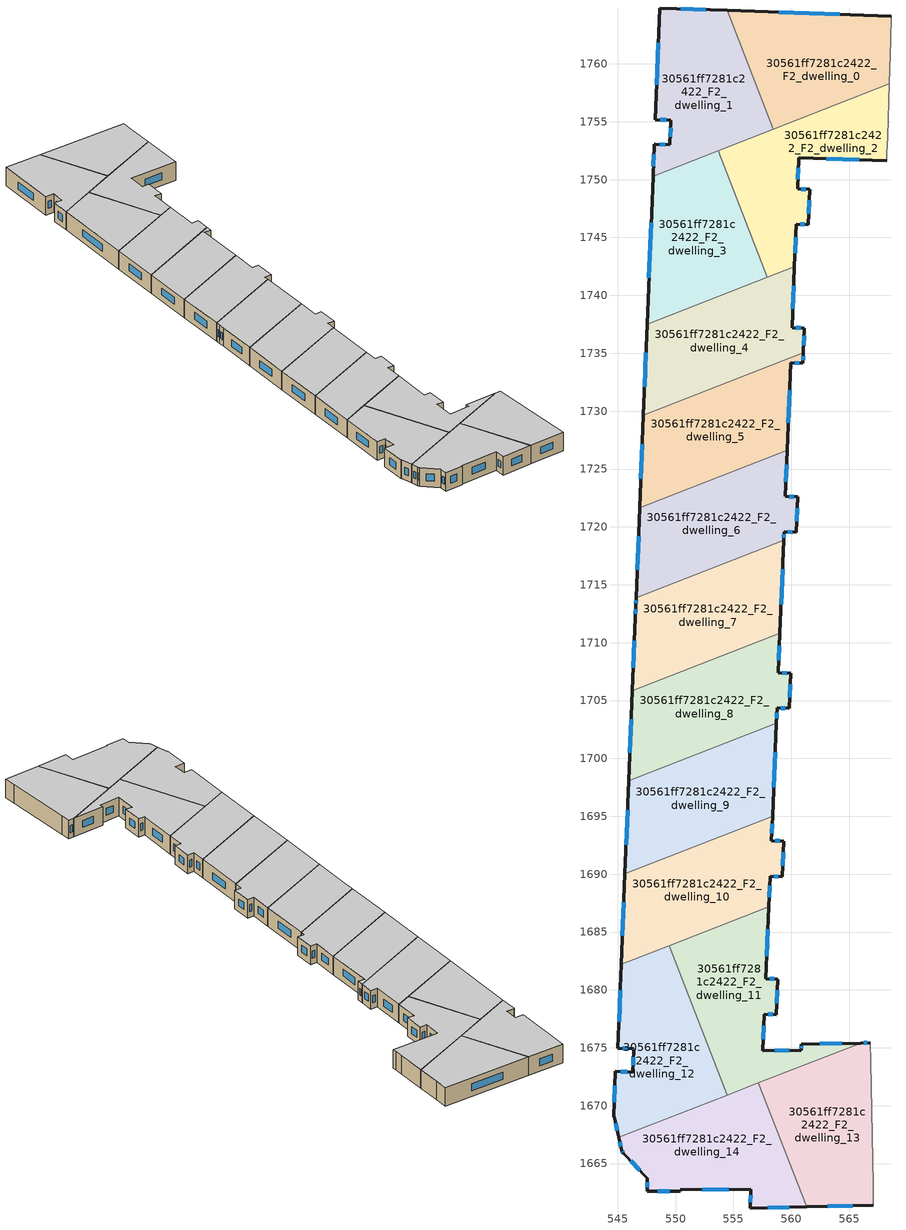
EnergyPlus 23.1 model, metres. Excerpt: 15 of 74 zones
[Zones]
30561ff7281c2422_F2_dwelling_0
 floor to 30561ff7281c2422_F1_dwelling_0 (EU_floor_Construction): 568.65,1764.13 568.59,1762.05 568.47,1758.27 558.46,1754.36 554.45,1764.63 z6
 wall outside (EU_wall_Construction): 568.65,1764.13 554.45,1764.63 z6:9
 wall adiabatic (EU_wall_Construction): 568.47,1758.27 568.59,1762.05 568.65,1764.13 z6:9
 wall to 30561ff7281c2422_F2_dwelling_1 (EU_wall_Construction): 554.45,1764.63 558.46,1754.36 z6:9
 wall to 30561ff7281c2422_F2_dwelling_2 (EU_wall_Construction): 558.46,1754.36 568.47,1758.27 z6:9
 window (EU_Window_Construction): 564.2,1764.29 558.9,1764.47 z6.94:8.06
 ceiling to 30561ff7281c2422_F3_dwelling_0 (EU_floor_Construction): 568.47,1758.27 568.59,1762.05 568.65,1764.13 554.45,1764.63 558.46,1754.36 z9
30561ff7281c2422_F2_dwelling_1
 floor to 30561ff7281c2422_F1_dwelling_1 (EU_floor_Construction): 554.45,1764.63 558.46,1754.36 548.06,1750.3 548.17,1753.07 548.23,1753.07 549.51,1753.02 549.6,1755.14 548.25,1755.19 548.64,1764.83 z6
 wall outside (EU_wall_Construction): 554.45,1764.63 548.64,1764.83 548.25,1755.19 549.6,1755.14 549.51,1753.02 548.23,1753.07 548.17,1753.07 548.06,1750.3 z6:9
 wall to 30561ff7281c2422_F2_dwelling_3 (EU_wall_Construction): 548.06,1750.3 553.67,1752.49 z6:9
 wall to 30561ff7281c2422_F2_dwelling_2 (EU_wall_Construction): 553.67,1752.49 558.46,1754.36 z6:9
 window (EU_Window_Construction): 548.67,1755.18 549.18,1755.16 / 548.52,1761.81 548.37,1758.21 / 552.63,1764.69 550.46,1764.76 / 548.14,1752.2 548.1,1751.17 / 549.11,1753.03 548.63,1753.05 / 549.57,1754.48 549.54,1753.68 z6.94:8.06
 ceiling to 30561ff7281c2422_F3_dwelling_1 (EU_floor_Construction): 558.46,1754.36 554.45,1764.63 548.64,1764.83 548.25,1755.19 549.6,1755.14 549.51,1753.02 548.23,1753.07 548.17,1753.07 548.06,1750.3 z9
30561ff7281c2422_F2_dwelling_10
 floor to 30561ff7281c2422_F1_dwelling_10 (EU_floor_Construction): 558.38,1694.99 558.29,1692.89 559.34,1692.85 559.21,1689.78 558.16,1689.82 558.06,1687.2 545.32,1682.22 545.63,1690.01 z6
 wall outside (EU_wall_Construction): 558.06,1687.2 558.16,1689.82 559.21,1689.78 559.34,1692.85 558.29,1692.89 558.38,1694.99 / 545.63,1690.01 545.32,1682.22 z6:9
 wall to 30561ff7281c2422_F2_dwelling_9 (EU_wall_Construction): 558.38,1694.99 545.63,1690.01 z6:9
 wall to 30561ff7281c2422_F2_dwelling_11 (EU_wall_Construction): 549.44,1683.83 558.06,1687.2 z6:9
 wall to 30561ff7281c2422_F2_dwelling_12 (EU_wall_Construction): 545.32,1682.22 549.44,1683.83 z6:9
 window (EU_Window_Construction): 559.01,1692.86 558.62,1692.88 / 559.25,1690.74 559.3,1691.89 / 558.49,1689.81 558.88,1689.79 / 558.09,1688.02 558.13,1689 / 545.53,1687.57 545.42,1684.67 / 558.32,1693.55 558.35,1694.33 z6.94:8.06
 ceiling to 30561ff7281c2422_F3_dwelling_10 (EU_floor_Construction): 558.06,1687.2 558.16,1689.82 559.21,1689.78 559.34,1692.85 558.29,1692.89 558.38,1694.99 545.63,1690.01 545.32,1682.22 z9
30561ff7281c2422_F2_dwelling_11
 floor to 30561ff7281c2422_F1_dwelling_11 (EU_floor_Construction): 558.06,1687.2 557.8,1680.97 558.84,1680.93 558.71,1677.86 557.66,1677.9 557.54,1674.72 560.86,1674.79 560.85,1675.31 565.98,1675.41 554.48,1670.92 549.44,1683.83 z6
 wall outside (EU_wall_Construction): 565.98,1675.41 560.85,1675.31 560.86,1674.79 557.54,1674.72 557.66,1677.9 558.71,1677.86 558.84,1680.93 557.8,1680.97 558.06,1687.2 z6:9
 wall to 30561ff7281c2422_F2_dwelling_12 (EU_wall_Construction): 549.44,1683.83 554.48,1670.92 z6:9
 wall to 30561ff7281c2422_F2_dwelling_13 (EU_wall_Construction): 557.16,1671.96 565.98,1675.41 z6:9
 wall to 30561ff7281c2422_F2_dwelling_14 (EU_wall_Construction): 554.48,1670.92 557.16,1671.96 z6:9
 window (EU_Window_Construction): 558.51,1680.95 558.12,1680.96 / 558.75,1678.82 558.8,1679.97 / 557.99,1677.89 558.38,1677.87 / 557.57,1675.72 557.62,1676.9 / 559.82,1674.77 558.58,1674.74 / 560.86,1675.15 560.86,1674.95 / 564.37,1675.38 562.46,1675.34 / 557.88,1682.93 557.97,1685.25 z6.94:8.06
 ceiling to 30561ff7281c2422_F3_dwelling_11 (EU_floor_Construction): 565.98,1675.41 560.85,1675.31 560.86,1674.79 557.54,1674.72 557.66,1677.9 558.71,1677.86 558.84,1680.93 557.8,1680.97 558.06,1687.2 549.44,1683.83 554.48,1670.92 z9
30561ff7281c2422_F2_dwelling_12
 floor to 30561ff7281c2422_F1_dwelling_12 (EU_floor_Construction): 549.44,1683.83 554.48,1670.92 545.11,1667.25 544.71,1669.04 544.65,1669.05 544.8,1672.96 546.31,1672.88 546.38,1674.79 546.38,1674.93 545.03,1674.96 545.32,1682.22 z6
 wall outside (EU_wall_Construction): 545.32,1682.22 545.03,1674.96 546.38,1674.93 546.38,1674.79 546.31,1672.88 544.8,1672.96 544.65,1669.05 544.71,1669.04 545.11,1667.25 z6:9
 wall to 30561ff7281c2422_F2_dwelling_14 (EU_wall_Construction): 545.11,1667.25 554.48,1670.92 z6:9
 window (EU_Window_Construction): 544.84,1668.48 544.98,1667.81 / 544.75,1671.73 544.7,1670.27 / 545.84,1672.91 545.27,1672.93 / 546.36,1674.19 546.33,1673.48 / 546.38,1674.89 546.38,1674.84 / 545.45,1674.95 545.96,1674.94 / 545.23,1679.95 545.12,1677.24 z6.94:8.06
 ceiling to 30561ff7281c2422_F3_dwelling_12 (EU_floor_Construction): 554.48,1670.92 549.44,1683.83 545.32,1682.22 545.03,1674.96 546.38,1674.93 546.38,1674.79 546.31,1672.88 544.8,1672.96 544.65,1669.05 544.71,1669.04 545.11,1667.25 z9
30561ff7281c2422_F2_dwelling_13
 floor to 30561ff7281c2422_F1_dwelling_13 (EU_floor_Construction): 566.83,1675.42 566.86,1673.79 567.07,1663.21 567.1,1661.38 561.34,1661.26 557.16,1671.96 565.98,1675.41 z6
 wall outside (EU_wall_Construction): 566.83,1675.42 565.98,1675.41 / 561.34,1661.26 567.1,1661.38 z6:9
 wall adiabatic (EU_wall_Construction): 567.1,1661.38 567.07,1663.21 566.86,1673.79 566.83,1675.42 z6:9
 wall to 30561ff7281c2422_F2_dwelling_14 (EU_wall_Construction): 557.16,1671.96 561.34,1661.26 z6:9
 window (EU_Window_Construction): 566.56,1675.42 566.25,1675.41 / 563.14,1661.3 565.29,1661.34 z6.94:8.06
 ceiling to 30561ff7281c2422_F3_dwelling_13 (EU_floor_Construction): 567.1,1661.38 567.07,1663.21 566.86,1673.79 566.83,1675.42 565.98,1675.41 557.16,1671.96 561.34,1661.26 z9
30561ff7281c2422_F2_dwelling_14
 floor to 30561ff7281c2422_F1_dwelling_14 (EU_floor_Construction): 557.16,1671.96 561.34,1661.26 556.46,1661.16 556.5,1662.77 550.41,1662.73 550.41,1662.62 547.57,1662.62 547.57,1663.74 545.48,1665.89 545.36,1666.11 545.11,1667.25 z6
 wall outside (EU_wall_Construction): 545.11,1667.25 545.36,1666.11 545.48,1665.89 547.57,1663.74 547.57,1662.62 550.41,1662.62 550.41,1662.73 556.5,1662.77 556.46,1661.16 561.34,1661.26 z6:9
 window (EU_Window_Construction): 552.32,1662.74 554.59,1662.76 / 548.46,1662.62 549.52,1662.62 / 547.57,1663.39 547.57,1662.97 / 546.14,1665.22 546.92,1664.41 / 545.4,1666.04 545.44,1665.96 / 545.19,1666.89 545.28,1666.47 / 557.99,1661.19 559.81,1661.23 / 556.49,1662.26 556.47,1661.66 z6.94:8.06
 ceiling to 30561ff7281c2422_F3_dwelling_14 (EU_floor_Construction): 561.34,1661.26 557.16,1671.96 545.11,1667.25 545.36,1666.11 545.48,1665.89 547.57,1663.74 547.57,1662.62 550.41,1662.62 550.41,1662.73 556.5,1662.77 556.46,1661.16 z9
30561ff7281c2422_F2_dwelling_2
 floor to 30561ff7281c2422_F1_dwelling_2 (EU_floor_Construction): 568.47,1758.27 568.32,1753.72 568.27,1752.26 568.25,1751.62 560.64,1751.87 560.54,1749.2 561.6,1749.16 561.48,1746.12 560.42,1746.16 560.28,1742.46 557.94,1741.55 553.67,1752.49 z6
 wall outside (EU_wall_Construction): 560.28,1742.46 560.42,1746.16 561.48,1746.12 561.6,1749.16 560.54,1749.2 560.64,1751.87 568.25,1751.62 z6:9
 wall to 30561ff7281c2422_F2_dwelling_3 (EU_wall_Construction): 553.67,1752.49 557.94,1741.55 z6:9
 wall adiabatic (EU_wall_Construction): 568.25,1751.62 568.27,1752.26 568.32,1753.72 568.47,1758.27 z6:9
 wall to 30561ff7281c2422_F2_dwelling_4 (EU_wall_Construction): 557.94,1741.55 560.28,1742.46 z6:9
 window (EU_Window_Construction): 560.76,1746.15 561.15,1746.13 / 560.32,1743.62 560.38,1745 / 563.03,1751.79 565.86,1751.7 / 560.57,1750.04 560.61,1751.04 / 561.27,1749.17 560.87,1749.19 / 561.52,1747.07 561.56,1748.21 z6.94:8.06
 ceiling to 30561ff7281c2422_F3_dwelling_2 (EU_floor_Construction): 560.28,1742.46 560.42,1746.16 561.48,1746.12 561.6,1749.16 560.54,1749.2 560.64,1751.87 568.25,1751.62 568.27,1752.26 568.32,1753.72 568.47,1758.27 553.67,1752.49 557.94,1741.55 z9
30561ff7281c2422_F2_dwelling_3
 floor to 30561ff7281c2422_F1_dwelling_3 (EU_floor_Construction): 553.67,1752.49 557.94,1741.55 547.55,1737.49 548.06,1750.3 z6
 wall outside (EU_wall_Construction): 548.06,1750.3 547.55,1737.49 z6:9
 wall to 30561ff7281c2422_F2_dwelling_4 (EU_wall_Construction): 547.55,1737.49 557.94,1741.55 z6:9
 window (EU_Window_Construction): 547.9,1746.28 547.71,1741.51 z6.94:8.06
 ceiling to 30561ff7281c2422_F3_dwelling_3 (EU_floor_Construction): 557.94,1741.55 553.67,1752.49 548.06,1750.3 547.55,1737.49 z9
30561ff7281c2422_F2_dwelling_4
 floor to 30561ff7281c2422_F1_dwelling_4 (EU_floor_Construction): 560.28,1742.46 560.07,1737.22 561.13,1737.17 561.04,1735.04 547.23,1729.64 547.55,1737.49 z6
 wall outside (EU_wall_Construction): 561.04,1735.04 561.13,1737.17 560.07,1737.22 560.28,1742.46 / 547.55,1737.49 547.23,1729.64 z6:9
 wall to 30561ff7281c2422_F2_dwelling_5 (EU_wall_Construction): 547.23,1729.64 561.04,1735.04 z6:9
 window (EU_Window_Construction): 560.8,1737.19 560.4,1737.2 / 561.07,1735.71 561.1,1736.5 / 547.45,1735.03 547.33,1732.1 / 560.13,1738.86 560.21,1740.82 z6.94:8.06
 ceiling to 30561ff7281c2422_F3_dwelling_4 (EU_floor_Construction): 561.04,1735.04 561.13,1737.17 560.07,1737.22 560.28,1742.46 547.55,1737.49 547.23,1729.64 z9
30561ff7281c2422_F2_dwelling_5
 floor to 30561ff7281c2422_F1_dwelling_5 (EU_floor_Construction): 561.04,1735.04 561,1734.13 559.95,1734.17 559.65,1726.63 546.91,1721.65 547.23,1729.64 z6
 wall outside (EU_wall_Construction): 559.65,1726.63 559.95,1734.17 561,1734.13 561.04,1735.04 / 547.23,1729.64 546.91,1721.65 z6:9
 wall to 30561ff7281c2422_F2_dwelling_6 (EU_wall_Construction): 546.91,1721.65 559.65,1726.63 z6:9
 window (EU_Window_Construction): 560.28,1734.16 560.67,1734.15 / 559.75,1729 559.86,1731.81 / 547.13,1727.14 547.01,1724.16 / 561.01,1734.42 561.03,1734.75 z6.94:8.06
 ceiling to 30561ff7281c2422_F3_dwelling_5 (EU_floor_Construction): 559.65,1726.63 559.95,1734.17 561,1734.13 561.04,1735.04 547.23,1729.64 546.91,1721.65 z9
30561ff7281c2422_F2_dwelling_6
 floor to 30561ff7281c2422_F1_dwelling_6 (EU_floor_Construction): 559.65,1726.63 559.49,1722.63 560.55,1722.59 560.43,1719.54 559.38,1719.58 559.35,1718.85 546.59,1713.87 546.91,1721.65 z6
 wall outside (EU_wall_Construction): 559.35,1718.85 559.38,1719.58 560.43,1719.54 560.55,1722.59 559.49,1722.63 559.65,1726.63 / 546.91,1721.65 546.59,1713.87 z6:9
 wall to 30561ff7281c2422_F2_dwelling_7 (EU_wall_Construction): 546.59,1713.87 559.35,1718.85 z6:9
 window (EU_Window_Construction): 560.22,1722.6 559.82,1722.62 / 560.47,1720.49 560.51,1721.63 / 559.7,1719.56 560.1,1719.55 / 559.36,1719.08 559.37,1719.35 / 546.81,1719.21 546.69,1716.31 / 559.54,1723.88 559.6,1725.38 z6.94:8.06
 ceiling to 30561ff7281c2422_F3_dwelling_6 (EU_floor_Construction): 559.35,1718.85 559.38,1719.58 560.43,1719.54 560.55,1722.59 559.49,1722.63 559.65,1726.63 546.91,1721.65 546.59,1713.87 z9
30561ff7281c2422_F2_dwelling_7
 floor to 30561ff7281c2422_F1_dwelling_7 (EU_floor_Construction): 559.35,1718.85 559.02,1710.81 546.27,1705.83 546.52,1712.17 546.57,1713.22 546.59,1713.87 z6
 wall outside (EU_wall_Construction): 559.02,1710.81 559.35,1718.85 / 546.59,1713.87 546.57,1713.22 546.52,1712.17 546.27,1705.83 z6:9
 wall to 30561ff7281c2422_F2_dwelling_8 (EU_wall_Construction): 546.27,1705.83 559.02,1710.81 z6:9
 window (EU_Window_Construction): 559.12,1713.33 559.25,1716.33 / 546.44,1710.18 546.35,1707.82 / 546.55,1712.89 546.54,1712.5 / 546.58,1713.66 546.58,1713.42 z6.94:8.06
 ceiling to 30561ff7281c2422_F3_dwelling_7 (EU_floor_Construction): 559.02,1710.81 559.35,1718.85 546.59,1713.87 546.57,1713.22 546.52,1712.17 546.27,1705.83 z9
30561ff7281c2422_F2_dwelling_8
 floor to 30561ff7281c2422_F1_dwelling_8 (EU_floor_Construction): 559.02,1710.81 558.89,1707.4 559.95,1707.36 559.83,1704.32 558.77,1704.36 558.71,1703.04 545.95,1698.05 546.27,1705.83 z6
 wall outside (EU_wall_Construction): 558.71,1703.04 558.77,1704.36 559.83,1704.32 559.95,1707.36 558.89,1707.4 559.02,1710.81 / 546.27,1705.83 545.95,1698.05 z6:9
 wall to 30561ff7281c2422_F2_dwelling_9 (EU_wall_Construction): 545.95,1698.05 558.71,1703.04 z6:9
 window (EU_Window_Construction): 559.61,1707.37 559.22,1707.39 / 559.87,1705.27 559.91,1706.4 / 559.1,1704.35 559.5,1704.33 / 558.73,1703.45 558.75,1703.94 / 546.17,1703.39 546.05,1700.49 / 558.93,1708.47 558.98,1709.74 z6.94:8.06
 ceiling to 30561ff7281c2422_F3_dwelling_8 (EU_floor_Construction): 558.71,1703.04 558.77,1704.36 559.83,1704.32 559.95,1707.36 558.89,1707.4 559.02,1710.81 546.27,1705.83 545.95,1698.05 z9
30561ff7281c2422_F2_dwelling_9
 floor to 30561ff7281c2422_F1_dwelling_9 (EU_floor_Construction): 558.71,1703.04 558.38,1694.99 545.63,1690.01 545.95,1698.05 z6
 wall outside (EU_wall_Construction): 545.95,1698.05 545.63,1690.01 / 558.38,1694.99 558.71,1703.04 z6:9
 window (EU_Window_Construction): 545.85,1695.53 545.73,1692.53 / 558.48,1697.51 558.61,1700.51 z6.94:8.06
 ceiling to 30561ff7281c2422_F3_dwelling_9 (EU_floor_Construction): 558.38,1694.99 558.71,1703.04 545.95,1698.05 545.63,1690.01 z9
[Building]
EU S2 Campaign: North Axis=0; Terrain=City; Solar Distribution=FullExterior
[Site:Location]
Vienna: Latitude=48; Longitude=16.5; Time Zone=1; Elevation=183
[SizingPeriod:WeatherFileDays]
AnnualSizingPeriod: Begin Month=1; Begin Day of Month=1; End Month=12; End Day of Month=31; Day of Week for Start Day=Monday; Use Weather File Daylight Saving Period=No; Use Weather File Rain and Snow Indicators=No
[MATERIAL]
EU_InternalMass_Material: Roughness=MediumRough; Thickness=0.1; Conductivity=1; Density=1800; Specific Heat=900; Thermal Absorptance=0.9; Solar Absorptance=0.7; Visible Absorptance=0.7
[MATERIAL:NOMASS] Roughness=MediumRough; Thermal Absorptance=0.9; Solar Absorptance=0.7; Visible Absorptance=0.7
Name | Thermal Resistance
EU_wall_NoMass | 0.914258
EU_floor_NoMass | 1.09711
[WINDOWMATERIAL:SIMPLEGLAZINGSYSTEM]
EU_Window_SimpleGlazing: UFactor=2.09642; Solar Heat Gain Coefficient=0.65; Visible Transmittance=0.65
[CONSTRUCTION]
EU_wall_Construction: EU_wall_NoMass
EU_floor_Construction: EU_floor_NoMass
EU_Window_Construction: EU_Window_SimpleGlazing
EU_InternalMass_Construction: EU_InternalMass_Material
[ZONE] Type=1; Multiplier=1; Ceiling Height=autocalculate; Floor Area=autocalculate; Part of Total Floor Area=Yes
Name | Volume
30561ff7281c2422_F2_dwelling_0 | 302.738
30561ff7281c2422_F2_dwelling_1; 30561ff7281c2422_F2_dwelling_4 | 302.736
30561ff7281c2422_F2_dwelling_10 | 302.732
30561ff7281c2422_F2_dwelling_11 | 302.725
30561ff7281c2422_F2_dwelling_12 | 302.716
30561ff7281c2422_F2_dwelling_13 | 302.72
30561ff7281c2422_F2_dwelling_14 | 302.726
30561ff7281c2422_F2_dwelling_2; 30561ff7281c2422_F2_dwelling_6 | 302.741
30561ff7281c2422_F2_dwelling_3 | 302.711
30561ff7281c2422_F2_dwelling_5 | 302.706
30561ff7281c2422_F2_dwelling_7 | 302.73
30561ff7281c2422_F2_dwelling_8 | 302.739
30561ff7281c2422_F2_dwelling_9 | 302.713
[INTERNALMASS] Construction=EU_InternalMass_Construction
Name | Zone or ZoneList | Surface Area
30561ff7281c2422_F2_dwelling_0_EU_InternalMass | 30561ff7281c2422_F2_dwelling_0 | 100.913
30561ff7281c2422_F2_dwelling_1_EU_InternalMass | 30561ff7281c2422_F2_dwelling_1 | 100.913
30561ff7281c2422_F2_dwelling_2_EU_InternalMass | 30561ff7281c2422_F2_dwelling_2 | 100.912
30561ff7281c2422_F2_dwelling_3_EU_InternalMass | 30561ff7281c2422_F2_dwelling_3 | 100.901
30561ff7281c2422_F2_dwelling_4_EU_InternalMass | 30561ff7281c2422_F2_dwelling_4 | 100.912
30561ff7281c2422_F2_dwelling_5_EU_InternalMass | 30561ff7281c2422_F2_dwelling_5 | 100.902
30561ff7281c2422_F2_dwelling_6_EU_InternalMass | 30561ff7281c2422_F2_dwelling_6 | 100.914
30561ff7281c2422_F2_dwelling_7_EU_InternalMass | 30561ff7281c2422_F2_dwelling_7 | 100.91
30561ff7281c2422_F2_dwelling_8_EU_InternalMass | 30561ff7281c2422_F2_dwelling_8 | 100.913
30561ff7281c2422_F2_dwelling_9_EU_InternalMass | 30561ff7281c2422_F2_dwelling_9 | 100.904
30561ff7281c2422_F2_dwelling_10_EU_InternalMass | 30561ff7281c2422_F2_dwelling_10 | 100.91
30561ff7281c2422_F2_dwelling_11_EU_InternalMass | 30561ff7281c2422_F2_dwelling_11 | 100.909
30561ff7281c2422_F2_dwelling_12_EU_InternalMass | 30561ff7281c2422_F2_dwelling_12 | 100.905
30561ff7281c2422_F2_dwelling_13_EU_InternalMass | 30561ff7281c2422_F2_dwelling_13 | 100.907
30561ff7281c2422_F2_dwelling_14_EU_InternalMass | 30561ff7281c2422_F2_dwelling_14 | 100.909
[OTHEREQUIPMENT] Fuel Type=Electricity; Design Level Calculation Method=Watts/Area; Power per Zone Floor Area=1; Fraction Latent=0; Fraction Radiant=0; Fraction Lost=0; Carbon Dioxide Generation Rate=0; EndUse Subcategory=EU_Step8_InternalGains
Name | Zone or ZoneList or Space or SpaceList | Schedule
EU_Step8_InternalGain_30561ff7281c2422_F2_dwelling_0_f000 | 30561ff7281c2422_F2_dwelling_0 | EU_Step8_GainSchedule_30561ff7281c2422_F2_dwelling_0_f000
EU_Step8_InternalGain_30561ff7281c2422_F2_dwelling_1_f000 | 30561ff7281c2422_F2_dwelling_1 | EU_Step8_GainSchedule_30561ff7281c2422_F2_dwelling_1_f000
EU_Step8_InternalGain_30561ff7281c2422_F2_dwelling_2_f000 | 30561ff7281c2422_F2_dwelling_2 | EU_Step8_GainSchedule_30561ff7281c2422_F2_dwelling_2_f000
EU_Step8_InternalGain_30561ff7281c2422_F2_dwelling_3_f000 | 30561ff7281c2422_F2_dwelling_3 | EU_Step8_GainSchedule_30561ff7281c2422_F2_dwelling_3_f000
EU_Step8_InternalGain_30561ff7281c2422_F2_dwelling_4_f000 | 30561ff7281c2422_F2_dwelling_4 | EU_Step8_GainSchedule_30561ff7281c2422_F2_dwelling_4_f000
EU_Step8_InternalGain_30561ff7281c2422_F2_dwelling_5_f000 | 30561ff7281c2422_F2_dwelling_5 | EU_Step8_GainSchedule_30561ff7281c2422_F2_dwelling_5_f000
EU_Step8_InternalGain_30561ff7281c2422_F2_dwelling_6_f000 | 30561ff7281c2422_F2_dwelling_6 | EU_Step8_GainSchedule_30561ff7281c2422_F2_dwelling_6_f000
EU_Step8_InternalGain_30561ff7281c2422_F2_dwelling_7_f000 | 30561ff7281c2422_F2_dwelling_7 | EU_Step8_GainSchedule_30561ff7281c2422_F2_dwelling_7_f000
EU_Step8_InternalGain_30561ff7281c2422_F2_dwelling_8_f000 | 30561ff7281c2422_F2_dwelling_8 | EU_Step8_GainSchedule_30561ff7281c2422_F2_dwelling_8_f000
EU_Step8_InternalGain_30561ff7281c2422_F2_dwelling_9_f000 | 30561ff7281c2422_F2_dwelling_9 | EU_Step8_GainSchedule_30561ff7281c2422_F2_dwelling_9_f000
EU_Step8_InternalGain_30561ff7281c2422_F2_dwelling_10_f000 | 30561ff7281c2422_F2_dwelling_10 | EU_Step8_GainSchedule_30561ff7281c2422_F2_dwelling_10_f000
EU_Step8_InternalGain_30561ff7281c2422_F2_dwelling_11_f000 | 30561ff7281c2422_F2_dwelling_11 | EU_Step8_GainSchedule_30561ff7281c2422_F2_dwelling_11_f000
EU_Step8_InternalGain_30561ff7281c2422_F2_dwelling_12_f000 | 30561ff7281c2422_F2_dwelling_12 | EU_Step8_GainSchedule_30561ff7281c2422_F2_dwelling_12_f000
EU_Step8_InternalGain_30561ff7281c2422_F2_dwelling_13_f000 | 30561ff7281c2422_F2_dwelling_13 | EU_Step8_GainSchedule_30561ff7281c2422_F2_dwelling_13_f000
EU_Step8_InternalGain_30561ff7281c2422_F2_dwelling_14_f000 | 30561ff7281c2422_F2_dwelling_14 | EU_Step8_GainSchedule_30561ff7281c2422_F2_dwelling_14_f000
[ZONEVENTILATION:DESIGNFLOWRATE] Schedule=EU_AlwaysOn; Design Flow Rate Calculation Method=AirChanges/Hour; Air Changes per Hour=0.546891; Ventilation Type=Natural; Fan Pressure Rise=0; Fan Total Efficiency=1; Constant Term Coefficient=1; Temperature Term Coefficient=0; Velocity Term Coefficient=0; Velocity Squared Term Coefficient=0; Minimum Indoor Temperature=-100; Maximum Indoor Temperature=100; Delta Temperature=-100; Minimum Outdoor Temperature=-100; Maximum Outdoor Temperature=100; Maximum Wind Speed=40
Name | Zone or ZoneList or Space or SpaceList
EU_ConstantAir_30561ff7281c2422_F2_dwelling_0 | 30561ff7281c2422_F2_dwelling_0
EU_ConstantAir_30561ff7281c2422_F2_dwelling_1 | 30561ff7281c2422_F2_dwelling_1
EU_ConstantAir_30561ff7281c2422_F2_dwelling_2 | 30561ff7281c2422_F2_dwelling_2
EU_ConstantAir_30561ff7281c2422_F2_dwelling_3 | 30561ff7281c2422_F2_dwelling_3
EU_ConstantAir_30561ff7281c2422_F2_dwelling_4 | 30561ff7281c2422_F2_dwelling_4
EU_ConstantAir_30561ff7281c2422_F2_dwelling_5 | 30561ff7281c2422_F2_dwelling_5
EU_ConstantAir_30561ff7281c2422_F2_dwelling_6 | 30561ff7281c2422_F2_dwelling_6
EU_ConstantAir_30561ff7281c2422_F2_dwelling_7 | 30561ff7281c2422_F2_dwelling_7
EU_ConstantAir_30561ff7281c2422_F2_dwelling_8 | 30561ff7281c2422_F2_dwelling_8
EU_ConstantAir_30561ff7281c2422_F2_dwelling_9 | 30561ff7281c2422_F2_dwelling_9
EU_ConstantAir_30561ff7281c2422_F2_dwelling_10 | 30561ff7281c2422_F2_dwelling_10
EU_ConstantAir_30561ff7281c2422_F2_dwelling_11 | 30561ff7281c2422_F2_dwelling_11
EU_ConstantAir_30561ff7281c2422_F2_dwelling_12 | 30561ff7281c2422_F2_dwelling_12
EU_ConstantAir_30561ff7281c2422_F2_dwelling_13 | 30561ff7281c2422_F2_dwelling_13
EU_ConstantAir_30561ff7281c2422_F2_dwelling_14 | 30561ff7281c2422_F2_dwelling_14
[HVACTEMPLATE:THERMOSTAT] Constant Heating Setpoint=20; Constant Cooling Setpoint=50
EU_HeatOnly_30561ff7281c2422_F0_dwelling_0; EU_HeatOnly_30561ff7281c2422_F0_dwelling_1; EU_HeatOnly_30561ff7281c2422_F0_dwelling_2; EU_HeatOnly_30561ff7281c2422_F0_dwelling_3; EU_HeatOnly_30561ff7281c2422_F0_dwelling_4; EU_HeatOnly_30561ff7281c2422_F0_dwelling_5; EU_HeatOnly_30561ff7281c2422_F0_dwelling_6; EU_HeatOnly_30561ff7281c2422_F0_dwelling_7; EU_HeatOnly_30561ff7281c2422_F0_dwelling_8; EU_HeatOnly_30561ff7281c2422_F0_dwelling_9; EU_HeatOnly_30561ff7281c2422_F0_dwelling_10; EU_HeatOnly_30561ff7281c2422_F0_dwelling_11; EU_HeatOnly_30561ff7281c2422_F0_dwelling_12; EU_HeatOnly_30561ff7281c2422_F0_dwelling_13; EU_HeatOnly_30561ff7281c2422_F0_dwelling_14; EU_HeatOnly_30561ff7281c2422_F1_dwelling_0; EU_HeatOnly_30561ff7281c2422_F1_dwelling_1; EU_HeatOnly_30561ff7281c2422_F1_dwelling_2; EU_HeatOnly_30561ff7281c2422_F1_dwelling_3; EU_HeatOnly_30561ff7281c2422_F1_dwelling_4; EU_HeatOnly_30561ff7281c2422_F1_dwelling_5; EU_HeatOnly_30561ff7281c2422_F1_dwelling_6; EU_HeatOnly_30561ff7281c2422_F1_dwelling_7; EU_HeatOnly_30561ff7281c2422_F1_dwelling_8; EU_HeatOnly_30561ff7281c2422_F1_dwelling_9; EU_HeatOnly_30561ff7281c2422_F1_dwelling_10; EU_HeatOnly_30561ff7281c2422_F1_dwelling_11; EU_HeatOnly_30561ff7281c2422_F1_dwelling_12; EU_HeatOnly_30561ff7281c2422_F1_dwelling_13; EU_HeatOnly_30561ff7281c2422_F1_dwelling_14; EU_HeatOnly_30561ff7281c2422_F2_dwelling_0; EU_HeatOnly_30561ff7281c2422_F2_dwelling_1; EU_HeatOnly_30561ff7281c2422_F2_dwelling_2; EU_HeatOnly_30561ff7281c2422_F2_dwelling_3; EU_HeatOnly_30561ff7281c2422_F2_dwelling_4; EU_HeatOnly_30561ff7281c2422_F2_dwelling_5; EU_HeatOnly_30561ff7281c2422_F2_dwelling_6; EU_HeatOnly_30561ff7281c2422_F2_dwelling_7; EU_HeatOnly_30561ff7281c2422_F2_dwelling_8; EU_HeatOnly_30561ff7281c2422_F2_dwelling_9; EU_HeatOnly_30561ff7281c2422_F2_dwelling_10; EU_HeatOnly_30561ff7281c2422_F2_dwelling_11; EU_HeatOnly_30561ff7281c2422_F2_dwelling_12; EU_HeatOnly_30561ff7281c2422_F2_dwelling_13; EU_HeatOnly_30561ff7281c2422_F2_dwelling_14; EU_HeatOnly_30561ff7281c2422_F3_dwelling_0; EU_HeatOnly_30561ff7281c2422_F3_dwelling_1; EU_HeatOnly_30561ff7281c2422_F3_dwelling_2; EU_HeatOnly_30561ff7281c2422_F3_dwelling_3; EU_HeatOnly_30561ff7281c2422_F3_dwelling_4; EU_HeatOnly_30561ff7281c2422_F3_dwelling_5; EU_HeatOnly_30561ff7281c2422_F3_dwelling_6; EU_HeatOnly_30561ff7281c2422_F3_dwelling_7; EU_HeatOnly_30561ff7281c2422_F3_dwelling_8; EU_HeatOnly_30561ff7281c2422_F3_dwelling_9; EU_HeatOnly_30561ff7281c2422_F3_dwelling_10; EU_HeatOnly_30561ff7281c2422_F3_dwelling_11; EU_HeatOnly_30561ff7281c2422_F3_dwelling_12; EU_HeatOnly_30561ff7281c2422_F3_dwelling_13; EU_HeatOnly_30561ff7281c2422_F3_dwelling_14; EU_HeatOnly_30561ff7281c2422_F4_dwelling_0; EU_HeatOnly_30561ff7281c2422_F4_dwelling_1; EU_HeatOnly_30561ff7281c2422_F4_dwelling_2; EU_HeatOnly_30561ff7281c2422_F4_dwelling_3; EU_HeatOnly_30561ff7281c2422_F4_dwelling_4; EU_HeatOnly_30561ff7281c2422_F4_dwelling_5; EU_HeatOnly_30561ff7281c2422_F4_dwelling_6; EU_HeatOnly_30561ff7281c2422_F4_dwelling_7; EU_HeatOnly_30561ff7281c2422_F4_dwelling_8; EU_HeatOnly_30561ff7281c2422_F4_dwelling_9; EU_HeatOnly_30561ff7281c2422_F4_dwelling_10; EU_HeatOnly_30561ff7281c2422_F4_dwelling_11; EU_HeatOnly_30561ff7281c2422_F4_dwelling_12; EU_HeatOnly_30561ff7281c2422_F4_dwelling_13
[HVACTEMPLATE:ZONE:IDEALLOADSAIRSYSTEM] System Availability Schedule=EU_AlwaysOn; Maximum Heating Supply Air Temperature=50; Minimum Cooling Supply Air Temperature=13; Maximum Heating Supply Air Humidity Ratio=0.0156; Minimum Cooling Supply Air Humidity Ratio=0.0077; Heating Limit=NoLimit; Cooling Limit=NoLimit; Heating Availability Schedule=EU_AlwaysOn; Cooling Availability Schedule=EU_CoolingOff; Dehumidification Control Type=ConstantSensibleHeatRatio; Cooling Sensible Heat Ratio=0.7; Dehumidification Setpoint=60; Humidification Control Type=None; Humidification Setpoint=30; Outdoor Air Method=None; Outdoor Air Flow Rate per Person=0.00944; Outdoor Air Flow Rate per Zone Floor Area=0; Outdoor Air Flow Rate per Zone=0; Demand Controlled Ventilation Type=None; Outdoor Air Economizer Type=NoEconomizer; Heat Recovery Type=None; Sensible Heat Recovery Effectiveness=0.7; Latent Heat Recovery Effectiveness=0.65
Name | Template Thermostat
30561ff7281c2422_F2_dwelling_0 | EU_HeatOnly_30561ff7281c2422_F2_dwelling_0
30561ff7281c2422_F2_dwelling_1 | EU_HeatOnly_30561ff7281c2422_F2_dwelling_1
30561ff7281c2422_F2_dwelling_2 | EU_HeatOnly_30561ff7281c2422_F2_dwelling_2
30561ff7281c2422_F2_dwelling_3 | EU_HeatOnly_30561ff7281c2422_F2_dwelling_3
30561ff7281c2422_F2_dwelling_4 | EU_HeatOnly_30561ff7281c2422_F2_dwelling_4
30561ff7281c2422_F2_dwelling_5 | EU_HeatOnly_30561ff7281c2422_F2_dwelling_5
30561ff7281c2422_F2_dwelling_6 | EU_HeatOnly_30561ff7281c2422_F2_dwelling_6
30561ff7281c2422_F2_dwelling_7 | EU_HeatOnly_30561ff7281c2422_F2_dwelling_7
30561ff7281c2422_F2_dwelling_8 | EU_HeatOnly_30561ff7281c2422_F2_dwelling_8
30561ff7281c2422_F2_dwelling_9 | EU_HeatOnly_30561ff7281c2422_F2_dwelling_9
30561ff7281c2422_F2_dwelling_10 | EU_HeatOnly_30561ff7281c2422_F2_dwelling_10
30561ff7281c2422_F2_dwelling_11 | EU_HeatOnly_30561ff7281c2422_F2_dwelling_11
30561ff7281c2422_F2_dwelling_12 | EU_HeatOnly_30561ff7281c2422_F2_dwelling_12
30561ff7281c2422_F2_dwelling_13 | EU_HeatOnly_30561ff7281c2422_F2_dwelling_13
30561ff7281c2422_F2_dwelling_14 | EU_HeatOnly_30561ff7281c2422_F2_dwelling_14
[SIZING:ZONE] Zone Cooling Design Supply Air Temperature Input Method=SupplyAirTemperature; Zone Cooling Design Supply Air Temperature=13; Zone Heating Design Supply Air Temperature Input Method=SupplyAirTemperature; Zone Heating Design Supply Air Temperature=50; Zone Cooling Design Supply Air Humidity Ratio=0.008; Zone Heating Design Supply Air Humidity Ratio=0.008; Cooling Design Air Flow Method=DesignDay; Cooling Design Air Flow Rate=0; Cooling Minimum Air Flow per Zone Floor Area=0.000762; Cooling Minimum Air Flow=0; Cooling Minimum Air Flow Fraction=0.2; Heating Design Air Flow Method=DesignDay; Heating Design Air Flow Rate=0; Heating Maximum Air Flow per Zone Floor Area=0.002032; Heating Maximum Air Flow=0.141576; Heating Maximum Air Flow Fraction=0.3; Account for Dedicated Outdoor Air System=No; Dedicated Outdoor Air System Control Strategy=NeutralSupplyAir; Dedicated Outdoor Air Low Setpoint Temperature for Design=autosize; Dedicated Outdoor Air High Setpoint Temperature for Design=autosize; Zone Load Sizing Method=Sensible Load Only No Latent Load; Zone Latent Cooling Design Supply Air Humidity Ratio Input Method=HumidityRatioDifference; Zone Cooling Design Supply Air Humidity Ratio Difference=0.005; Zone Latent Heating Design Supply Air Humidity Ratio Input Method=HumidityRatioDifference; Zone Humidification Design Supply Air Humidity Ratio Difference=0.005
30561ff7281c2422_F2_dwelling_0; 30561ff7281c2422_F2_dwelling_1; 30561ff7281c2422_F2_dwelling_2; 30561ff7281c2422_F2_dwelling_3; 30561ff7281c2422_F2_dwelling_4; 30561ff7281c2422_F2_dwelling_5; 30561ff7281c2422_F2_dwelling_6; 30561ff7281c2422_F2_dwelling_7; 30561ff7281c2422_F2_dwelling_8; 30561ff7281c2422_F2_dwelling_9; 30561ff7281c2422_F2_dwelling_10; 30561ff7281c2422_F2_dwelling_11; 30561ff7281c2422_F2_dwelling_12; 30561ff7281c2422_F2_dwelling_13; 30561ff7281c2422_F2_dwelling_14
[SCHEDULE:CONSTANT]
Name | Hourly Value
EU_AlwaysOn | 1
EU_CoolingOff | 0
[SCHEDULE:FILE] Column Number=1; Rows to Skip at Top=0; Number of Hours of Data=8760; Column Separator=Comma; Interpolate to Timestep=No; Minutes per Item=60; Adjust Schedule for Daylight Savings=Yes
Name | File
EU_Step8_GainSchedule_30561ff7281c2422_F2_dwelling_0_f000 | ../../schedules/30561ff7281c2422/30561ff7281c2422_F2_dwelling_0_f000_gain.csv
EU_Step8_GainSchedule_30561ff7281c2422_F2_dwelling_1_f000 | ../../schedules/30561ff7281c2422/30561ff7281c2422_F2_dwelling_1_f000_gain.csv
EU_Step8_GainSchedule_30561ff7281c2422_F2_dwelling_2_f000 | ../../schedules/30561ff7281c2422/30561ff7281c2422_F2_dwelling_2_f000_gain.csv
EU_Step8_GainSchedule_30561ff7281c2422_F2_dwelling_3_f000 | ../../schedules/30561ff7281c2422/30561ff7281c2422_F2_dwelling_3_f000_gain.csv
EU_Step8_GainSchedule_30561ff7281c2422_F2_dwelling_4_f000 | ../../schedules/30561ff7281c2422/30561ff7281c2422_F2_dwelling_4_f000_gain.csv
EU_Step8_GainSchedule_30561ff7281c2422_F2_dwelling_5_f000 | ../../schedules/30561ff7281c2422/30561ff7281c2422_F2_dwelling_5_f000_gain.csv
EU_Step8_GainSchedule_30561ff7281c2422_F2_dwelling_6_f000 | ../../schedules/30561ff7281c2422/30561ff7281c2422_F2_dwelling_6_f000_gain.csv
EU_Step8_GainSchedule_30561ff7281c2422_F2_dwelling_7_f000 | ../../schedules/30561ff7281c2422/30561ff7281c2422_F2_dwelling_7_f000_gain.csv
EU_Step8_GainSchedule_30561ff7281c2422_F2_dwelling_8_f000 | ../../schedules/30561ff7281c2422/30561ff7281c2422_F2_dwelling_8_f000_gain.csv
EU_Step8_GainSchedule_30561ff7281c2422_F2_dwelling_9_f000 | ../../schedules/30561ff7281c2422/30561ff7281c2422_F2_dwelling_9_f000_gain.csv
EU_Step8_GainSchedule_30561ff7281c2422_F2_dwelling_10_f000 | ../../schedules/30561ff7281c2422/30561ff7281c2422_F2_dwelling_10_f000_gain.csv
EU_Step8_GainSchedule_30561ff7281c2422_F2_dwelling_11_f000 | ../../schedules/30561ff7281c2422/30561ff7281c2422_F2_dwelling_11_f000_gain.csv
EU_Step8_GainSchedule_30561ff7281c2422_F2_dwelling_12_f000 | ../../schedules/30561ff7281c2422/30561ff7281c2422_F2_dwelling_12_f000_gain.csv
EU_Step8_GainSchedule_30561ff7281c2422_F2_dwelling_13_f000 | ../../schedules/30561ff7281c2422/30561ff7281c2422_F2_dwelling_13_f000_gain.csv
EU_Step8_GainSchedule_30561ff7281c2422_F2_dwelling_14_f000 | ../../schedules/30561ff7281c2422/30561ff7281c2422_F2_dwelling_14_f000_gain.csv
